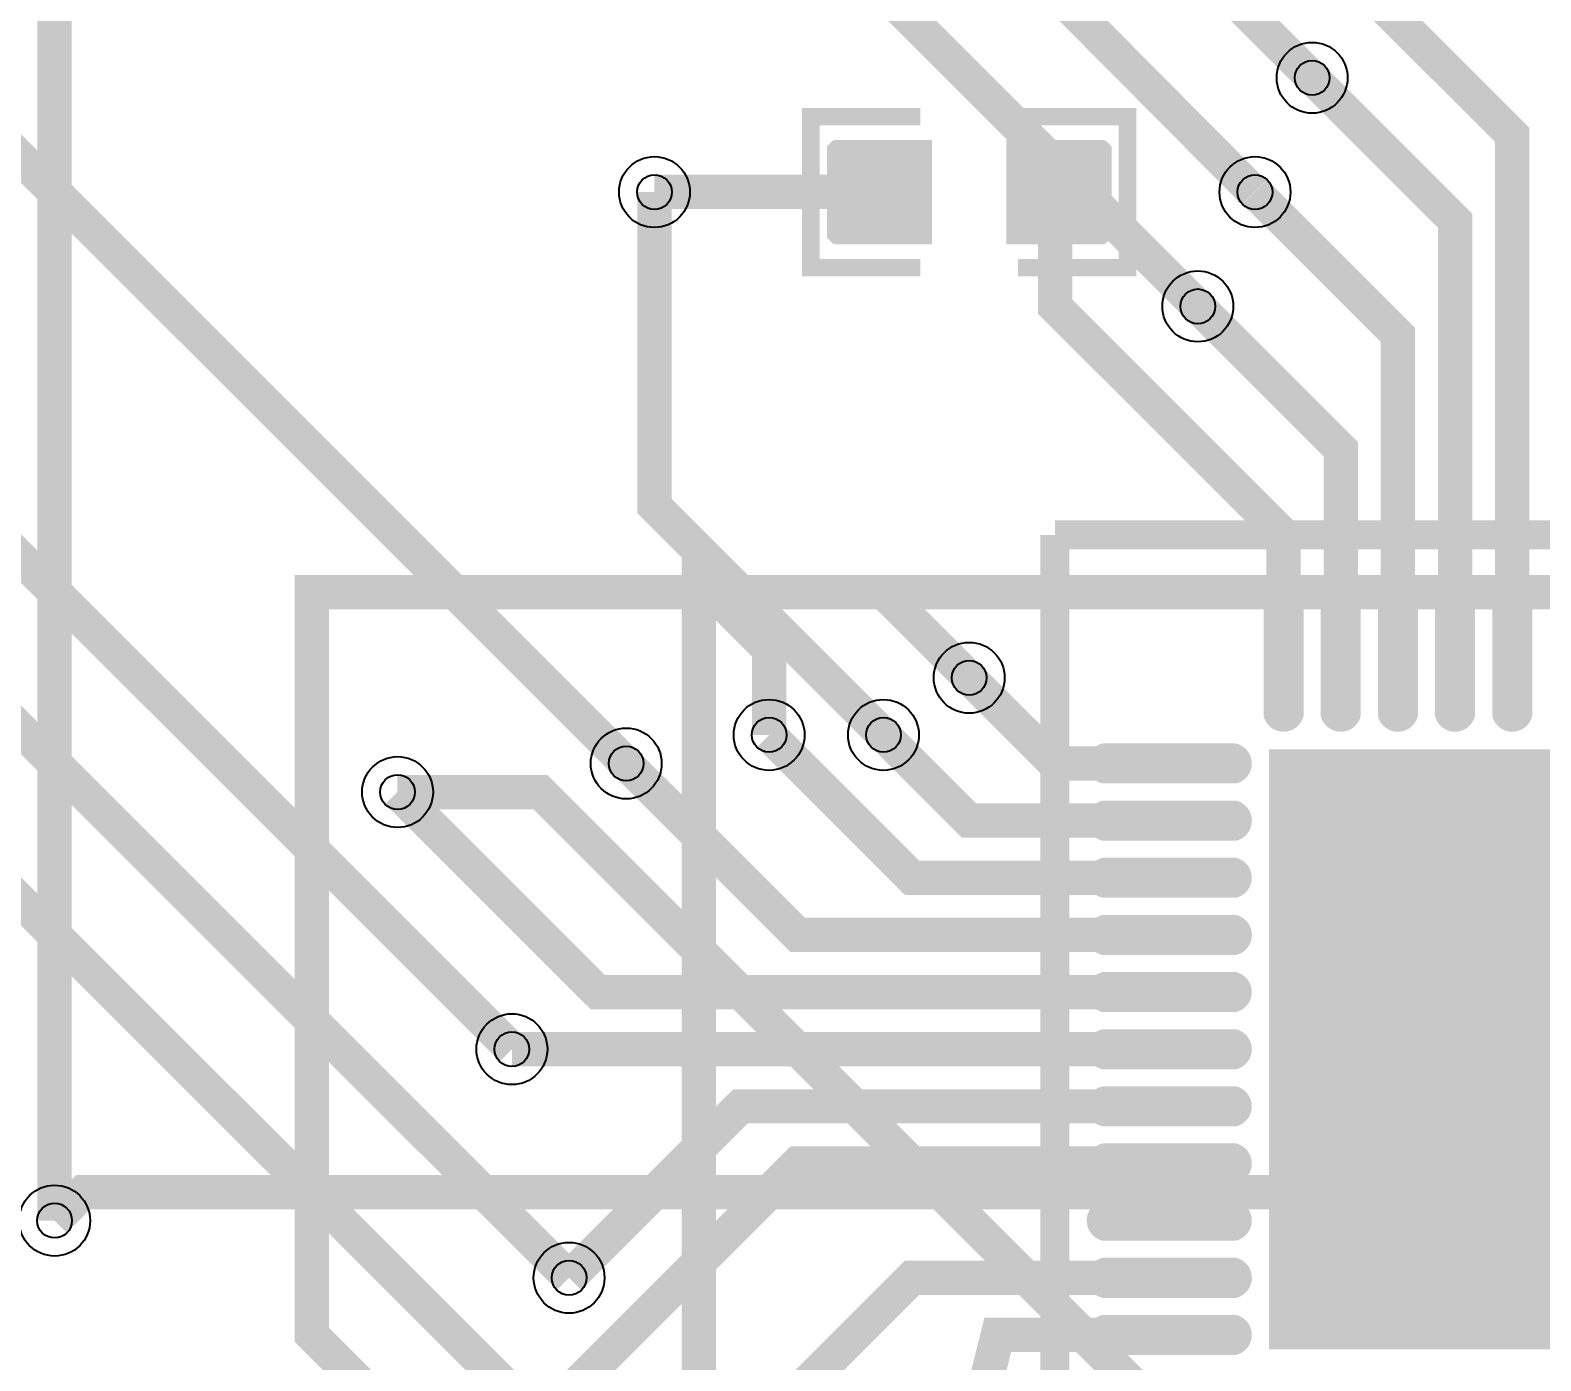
# Model space of a CAD drawing. Header units: millimetres. Extents: x -103 to 103, y -53 to 55.
# Drawn here: x -57.21 to -44, y -27.98 to -16.33 of the extents above; entities that cross this region are included whole.
import ezdxf

# ---------------------------------------------------------------- set-up
doc = ezdxf.new("R2010")
doc.units = ezdxf.units.MM
for name, color, linetype, true_color in [('BottomLayer', 7, 'Continuous', 0x0000ff), ('Hole', 7, 'Continuous', 0x222222), ('Inner1', 7, 'Continuous', 0x999966), ('Inner2', 7, 'Continuous', 0x008000), ('Multi-Layer', 7, 'Continuous', 0xc0c0c0), ('TopLayer', 7, 'Continuous', 0xff0000), ('TopPasteMaskLayer', 7, 'Continuous', 0x808080), ('TopSilkLayer', 7, 'Continuous', 0xffcc00), ('TopSolderMaskLayer', 7, 'Continuous', 0x800080)]:
    doc.layers.add(name, color=color, linetype=linetype, true_color=true_color)

msp = doc.modelspace()

# ---------------------------------------------------------------- hatches: boundary and pattern name
at = {"layer": 'TopLayer'}
for points in [[(-49.35, -17.318), (-49.35, -18.182), (-50.156, -18.182), (-50.156, -17.318)], [(-48.65, -17.318), (-48.65, -18.182), (-47.844, -18.182), (-47.844, -17.318)], [(-46.1, -22.25, -0.785398), (-46.4, -22.25), (-46.4, -21.25, -0.785398), (-46.1, -21.25)], [(-45.6, -22.25, -0.785398), (-45.9, -22.25), (-45.9, -21.25, -0.785398), (-45.6, -21.25)], [(-45.1, -22.25, -0.785398), (-45.4, -22.25), (-45.4, -21.25, -0.785398), (-45.1, -21.25)], [(-44.6, -22.25, -0.785398), (-44.9, -22.25), (-44.9, -21.25, -0.785398), (-44.6, -21.25)], [(-44.1, -22.25, -0.785398), (-44.4, -22.25), (-44.4, -21.25, -0.785398), (-44.1, -21.25)], [(-47.75, -22.9, -0.785398), (-47.75, -22.6), (-46.75, -22.6, -0.785398), (-46.75, -22.9)], [(-46.35, -27.85), (-46.35, -22.65), (-41.15, -22.65), (-41.15, -27.85)], [(-47.75, -23.4, -0.785398), (-47.75, -23.1), (-46.75, -23.1, -0.785398), (-46.75, -23.4)], [(-47.75, -23.9, -0.785398), (-47.75, -23.6), (-46.75, -23.6, -0.785398), (-46.75, -23.9)], [(-47.75, -24.4, -0.785398), (-47.75, -24.1), (-46.75, -24.1, -0.785398), (-46.75, -24.4)], [(-47.75, -24.9, -0.785398), (-47.75, -24.6), (-46.75, -24.6, -0.785398), (-46.75, -24.9)], [(-47.75, -25.4, -0.785398), (-47.75, -25.1), (-46.75, -25.1, -0.785398), (-46.75, -25.4)], [(-47.75, -25.9, -0.785398), (-47.75, -25.6), (-46.75, -25.6, -0.785398), (-46.75, -25.9)], [(-47.75, -26.4, -0.785398), (-47.75, -26.1), (-46.75, -26.1, -0.785398), (-46.75, -26.4)], [(-47.75, -26.9, -0.785398), (-47.75, -26.6), (-46.75, -26.6, -0.785398), (-46.75, -26.9)], [(-47.75, -27.4, -0.785398), (-47.75, -27.1), (-46.75, -27.1, -0.785398), (-46.75, -27.4)], [(-47.75, -27.9, -0.785398), (-47.75, -27.6), (-46.75, -27.6, -0.785398), (-46.75, -27.9)]]:
    msp.add_hatch(color=256, dxfattribs=at).paths.add_polyline_path(points)
at = {"layer": 'TopPasteMaskLayer'}
for points in [[(-50.195, -18.2), (-49.395, -18.2), (-49.345, -18.15), (-49.345, -17.922), (-49.715, -17.922), (-49.715, -17.592), (-49.345, -17.592), (-49.345, -17.35), (-49.395, -17.3), (-50.195, -17.3), (-50.245, -17.35), (-50.245, -18.15)], [(-48.645, -18.15), (-48.645, -17.922), (-48.265, -17.922), (-48.265, -17.592), (-48.645, -17.592), (-48.645, -17.35), (-48.595, -17.3), (-47.805, -17.3), (-47.755, -17.35), (-47.755, -18.15), (-47.805, -18.2), (-48.595, -18.2)], [(-46.254, -21.1), (-46.262, -21.1), (-46.27, -21.101), (-46.278, -21.103), (-46.286, -21.104), (-46.293, -21.106), (-46.301, -21.109), (-46.308, -21.112), (-46.316, -21.115), (-46.323, -21.119), (-46.33, -21.123), (-46.336, -21.127), (-46.343, -21.132), (-46.349, -21.137), (-46.355, -21.143), (-46.36, -21.148), (-46.365, -21.154), (-46.37, -21.161), (-46.375, -21.167), (-46.379, -21.174), (-46.383, -21.181), (-46.387, -21.188), (-46.39, -21.195), (-46.392, -21.203), (-46.395, -21.211), (-46.397, -21.218), (-46.398, -21.226), (-46.399, -21.234), (-46.4, -21.242), (-46.4, -21.25), (-46.4, -22.25), (-46.4, -22.258), (-46.399, -22.266), (-46.398, -22.274), (-46.397, -22.282), (-46.395, -22.289), (-46.392, -22.297), (-46.39, -22.305), (-46.387, -22.312), (-46.383, -22.319), (-46.379, -22.326), (-46.375, -22.333), (-46.37, -22.339), (-46.365, -22.346), (-46.36, -22.352), (-46.355, -22.357), (-46.349, -22.363), (-46.343, -22.368), (-46.336, -22.373), (-46.33, -22.377), (-46.323, -22.381), (-46.316, -22.385), (-46.308, -22.388), (-46.301, -22.391), (-46.293, -22.394), (-46.286, -22.396), (-46.278, -22.397), (-46.27, -22.399), (-46.262, -22.4), (-46.254, -22.4), (-46.246, -22.4), (-46.238, -22.4), (-46.23, -22.399), (-46.222, -22.397), (-46.214, -22.396), (-46.207, -22.394), (-46.199, -22.391), (-46.192, -22.388), (-46.184, -22.385), (-46.177, -22.381), (-46.17, -22.377), (-46.164, -22.373), (-46.157, -22.368), (-46.151, -22.363), (-46.145, -22.357), (-46.14, -22.352), (-46.134, -22.346), (-46.13, -22.339), (-46.125, -22.333), (-46.121, -22.326), (-46.117, -22.319), (-46.113, -22.312), (-46.11, -22.305), (-46.108, -22.297), (-46.105, -22.289), (-46.103, -22.282), (-46.102, -22.274), (-46.101, -22.266), (-46.1, -22.258), (-46.1, -22.25), (-46.1, -21.25), (-46.1, -21.242), (-46.101, -21.234), (-46.102, -21.226), (-46.103, -21.218), (-46.105, -21.211), (-46.108, -21.203), (-46.11, -21.195), (-46.113, -21.188), (-46.117, -21.181), (-46.121, -21.174), (-46.125, -21.167), (-46.13, -21.161), (-46.134, -21.154), (-46.14, -21.148), (-46.145, -21.143), (-46.151, -21.137), (-46.157, -21.132), (-46.164, -21.127), (-46.17, -21.123), (-46.177, -21.119), (-46.184, -21.115), (-46.192, -21.112), (-46.199, -21.109), (-46.207, -21.106), (-46.214, -21.104), (-46.222, -21.103), (-46.23, -21.101), (-46.238, -21.1), (-46.246, -21.1)], [(-45.754, -21.1), (-45.762, -21.1), (-45.77, -21.101), (-45.778, -21.103), (-45.786, -21.104), (-45.793, -21.106), (-45.801, -21.109), (-45.808, -21.112), (-45.816, -21.115), (-45.823, -21.119), (-45.83, -21.123), (-45.836, -21.127), (-45.843, -21.132), (-45.849, -21.137), (-45.855, -21.143), (-45.86, -21.148), (-45.866, -21.154), (-45.871, -21.161), (-45.875, -21.167), (-45.879, -21.174), (-45.883, -21.181), (-45.887, -21.188), (-45.89, -21.195), (-45.893, -21.203), (-45.895, -21.211), (-45.897, -21.218), (-45.898, -21.226), (-45.899, -21.234), (-45.9, -21.242), (-45.9, -21.25), (-45.9, -22.25), (-45.9, -22.258), (-45.899, -22.266), (-45.898, -22.274), (-45.897, -22.282), (-45.895, -22.289), (-45.893, -22.297), (-45.89, -22.305), (-45.887, -22.312), (-45.883, -22.319), (-45.879, -22.326), (-45.875, -22.333), (-45.871, -22.339), (-45.866, -22.346), (-45.86, -22.352), (-45.855, -22.357), (-45.849, -22.363), (-45.843, -22.368), (-45.836, -22.373), (-45.83, -22.377), (-45.823, -22.381), (-45.816, -22.385), (-45.808, -22.388), (-45.801, -22.391), (-45.793, -22.394), (-45.786, -22.396), (-45.778, -22.397), (-45.77, -22.399), (-45.762, -22.4), (-45.754, -22.4), (-45.746, -22.4), (-45.738, -22.4), (-45.73, -22.399), (-45.722, -22.397), (-45.715, -22.396), (-45.707, -22.394), (-45.699, -22.391), (-45.692, -22.388), (-45.685, -22.385), (-45.677, -22.381), (-45.671, -22.377), (-45.664, -22.373), (-45.657, -22.368), (-45.651, -22.363), (-45.645, -22.357), (-45.64, -22.352), (-45.635, -22.346), (-45.63, -22.339), (-45.625, -22.333), (-45.621, -22.326), (-45.617, -22.319), (-45.614, -22.312), (-45.61, -22.305), (-45.608, -22.297), (-45.605, -22.289), (-45.603, -22.282), (-45.602, -22.274), (-45.601, -22.266), (-45.6, -22.258), (-45.6, -22.25), (-45.6, -21.25), (-45.6, -21.242), (-45.601, -21.234), (-45.602, -21.226), (-45.603, -21.218), (-45.605, -21.211), (-45.608, -21.203), (-45.61, -21.195), (-45.614, -21.188), (-45.617, -21.181), (-45.621, -21.174), (-45.625, -21.167), (-45.63, -21.161), (-45.635, -21.154), (-45.64, -21.148), (-45.645, -21.143), (-45.651, -21.137), (-45.657, -21.132), (-45.664, -21.127), (-45.671, -21.123), (-45.677, -21.119), (-45.685, -21.115), (-45.692, -21.112), (-45.699, -21.109), (-45.707, -21.106), (-45.715, -21.104), (-45.722, -21.103), (-45.73, -21.101), (-45.738, -21.1), (-45.746, -21.1)], [(-45.254, -21.1), (-45.262, -21.1), (-45.27, -21.101), (-45.278, -21.103), (-45.286, -21.104), (-45.293, -21.106), (-45.301, -21.109), (-45.308, -21.112), (-45.316, -21.115), (-45.323, -21.119), (-45.33, -21.123), (-45.336, -21.127), (-45.343, -21.132), (-45.349, -21.137), (-45.355, -21.143), (-45.36, -21.148), (-45.365, -21.154), (-45.37, -21.161), (-45.375, -21.167), (-45.379, -21.174), (-45.383, -21.181), (-45.387, -21.188), (-45.39, -21.195), (-45.392, -21.203), (-45.395, -21.211), (-45.397, -21.218), (-45.398, -21.226), (-45.399, -21.234), (-45.4, -21.242), (-45.4, -21.25), (-45.4, -22.25), (-45.4, -22.258), (-45.399, -22.266), (-45.398, -22.274), (-45.397, -22.282), (-45.395, -22.289), (-45.392, -22.297), (-45.39, -22.305), (-45.387, -22.312), (-45.383, -22.319), (-45.379, -22.326), (-45.375, -22.333), (-45.37, -22.339), (-45.365, -22.346), (-45.36, -22.352), (-45.355, -22.357), (-45.349, -22.363), (-45.343, -22.368), (-45.336, -22.373), (-45.33, -22.377), (-45.323, -22.381), (-45.316, -22.385), (-45.308, -22.388), (-45.301, -22.391), (-45.293, -22.394), (-45.286, -22.396), (-45.278, -22.397), (-45.27, -22.399), (-45.262, -22.4), (-45.254, -22.4), (-45.246, -22.4), (-45.238, -22.4), (-45.23, -22.399), (-45.222, -22.397), (-45.214, -22.396), (-45.207, -22.394), (-45.199, -22.391), (-45.192, -22.388), (-45.184, -22.385), (-45.177, -22.381), (-45.17, -22.377), (-45.164, -22.373), (-45.157, -22.368), (-45.151, -22.363), (-45.145, -22.357), (-45.14, -22.352), (-45.134, -22.346), (-45.13, -22.339), (-45.125, -22.333), (-45.121, -22.326), (-45.117, -22.319), (-45.113, -22.312), (-45.11, -22.305), (-45.108, -22.297), (-45.105, -22.289), (-45.103, -22.282), (-45.102, -22.274), (-45.101, -22.266), (-45.1, -22.258), (-45.1, -22.25), (-45.1, -21.25), (-45.1, -21.242), (-45.101, -21.234), (-45.102, -21.226), (-45.103, -21.218), (-45.105, -21.211), (-45.108, -21.203), (-45.11, -21.195), (-45.113, -21.188), (-45.117, -21.181), (-45.121, -21.174), (-45.125, -21.167), (-45.13, -21.161), (-45.134, -21.154), (-45.14, -21.148), (-45.145, -21.143), (-45.151, -21.137), (-45.157, -21.132), (-45.164, -21.127), (-45.17, -21.123), (-45.177, -21.119), (-45.184, -21.115), (-45.192, -21.112), (-45.199, -21.109), (-45.207, -21.106), (-45.214, -21.104), (-45.222, -21.103), (-45.23, -21.101), (-45.238, -21.1), (-45.246, -21.1)], [(-44.754, -21.1), (-44.762, -21.1), (-44.77, -21.101), (-44.778, -21.103), (-44.786, -21.104), (-44.793, -21.106), (-44.801, -21.109), (-44.808, -21.112), (-44.816, -21.115), (-44.823, -21.119), (-44.83, -21.123), (-44.836, -21.127), (-44.843, -21.132), (-44.849, -21.137), (-44.855, -21.143), (-44.86, -21.148), (-44.866, -21.154), (-44.871, -21.161), (-44.875, -21.167), (-44.879, -21.174), (-44.883, -21.181), (-44.887, -21.188), (-44.89, -21.195), (-44.893, -21.203), (-44.895, -21.211), (-44.897, -21.218), (-44.898, -21.226), (-44.899, -21.234), (-44.9, -21.242), (-44.9, -21.25), (-44.9, -22.25), (-44.9, -22.258), (-44.899, -22.266), (-44.898, -22.274), (-44.897, -22.282), (-44.895, -22.289), (-44.893, -22.297), (-44.89, -22.305), (-44.887, -22.312), (-44.883, -22.319), (-44.879, -22.326), (-44.875, -22.333), (-44.871, -22.339), (-44.866, -22.346), (-44.86, -22.352), (-44.855, -22.357), (-44.849, -22.363), (-44.843, -22.368), (-44.836, -22.373), (-44.83, -22.377), (-44.823, -22.381), (-44.816, -22.385), (-44.808, -22.388), (-44.801, -22.391), (-44.793, -22.394), (-44.786, -22.396), (-44.778, -22.397), (-44.77, -22.399), (-44.762, -22.4), (-44.754, -22.4), (-44.746, -22.4), (-44.738, -22.4), (-44.73, -22.399), (-44.722, -22.397), (-44.715, -22.396), (-44.707, -22.394), (-44.699, -22.391), (-44.692, -22.388), (-44.685, -22.385), (-44.677, -22.381), (-44.671, -22.377), (-44.664, -22.373), (-44.657, -22.368), (-44.651, -22.363), (-44.645, -22.357), (-44.64, -22.352), (-44.635, -22.346), (-44.63, -22.339), (-44.625, -22.333), (-44.621, -22.326), (-44.617, -22.319), (-44.614, -22.312), (-44.61, -22.305), (-44.608, -22.297), (-44.605, -22.289), (-44.603, -22.282), (-44.602, -22.274), (-44.601, -22.266), (-44.6, -22.258), (-44.6, -22.25), (-44.6, -21.25), (-44.6, -21.242), (-44.601, -21.234), (-44.602, -21.226), (-44.603, -21.218), (-44.605, -21.211), (-44.608, -21.203), (-44.61, -21.195), (-44.614, -21.188), (-44.617, -21.181), (-44.621, -21.174), (-44.625, -21.167), (-44.63, -21.161), (-44.635, -21.154), (-44.64, -21.148), (-44.645, -21.143), (-44.651, -21.137), (-44.657, -21.132), (-44.664, -21.127), (-44.671, -21.123), (-44.677, -21.119), (-44.685, -21.115), (-44.692, -21.112), (-44.699, -21.109), (-44.707, -21.106), (-44.715, -21.104), (-44.722, -21.103), (-44.73, -21.101), (-44.738, -21.1), (-44.746, -21.1)], [(-44.238, -21.1), (-44.246, -21.1), (-44.254, -21.1), (-44.262, -21.1), (-44.27, -21.101), (-44.278, -21.103), (-44.286, -21.104), (-44.293, -21.106), (-44.301, -21.109), (-44.308, -21.112), (-44.316, -21.115), (-44.323, -21.119), (-44.33, -21.123), (-44.336, -21.127), (-44.343, -21.132), (-44.349, -21.137), (-44.355, -21.143), (-44.36, -21.148), (-44.365, -21.154), (-44.37, -21.161), (-44.375, -21.167), (-44.379, -21.174), (-44.383, -21.181), (-44.387, -21.188), (-44.39, -21.195), (-44.392, -21.203), (-44.395, -21.211), (-44.397, -21.218), (-44.398, -21.226), (-44.399, -21.234), (-44.4, -21.242), (-44.4, -21.25), (-44.4, -22.25), (-44.4, -22.258), (-44.399, -22.266), (-44.398, -22.274), (-44.397, -22.282), (-44.395, -22.289), (-44.392, -22.297), (-44.39, -22.305), (-44.387, -22.312), (-44.383, -22.319), (-44.379, -22.326), (-44.375, -22.333), (-44.37, -22.339), (-44.365, -22.346), (-44.36, -22.352), (-44.355, -22.357), (-44.349, -22.363), (-44.343, -22.368), (-44.336, -22.373), (-44.33, -22.377), (-44.323, -22.381), (-44.316, -22.385), (-44.308, -22.388), (-44.301, -22.391), (-44.293, -22.394), (-44.286, -22.396), (-44.278, -22.397), (-44.27, -22.399), (-44.262, -22.4), (-44.254, -22.4), (-44.246, -22.4), (-44.238, -22.4), (-44.23, -22.399), (-44.222, -22.397), (-44.214, -22.396), (-44.207, -22.394), (-44.199, -22.391), (-44.192, -22.388), (-44.184, -22.385), (-44.177, -22.381), (-44.17, -22.377), (-44.164, -22.373), (-44.157, -22.368), (-44.151, -22.363), (-44.145, -22.357), (-44.14, -22.352), (-44.134, -22.346), (-44.13, -22.339), (-44.125, -22.333), (-44.121, -22.326), (-44.117, -22.319), (-44.113, -22.312), (-44.11, -22.305), (-44.108, -22.297), (-44.105, -22.289), (-44.103, -22.282), (-44.102, -22.274), (-44.101, -22.266), (-44.1, -22.258), (-44.1, -22.25), (-44.1, -21.25), (-44.1, -21.242), (-44.101, -21.234), (-44.102, -21.226), (-44.103, -21.218), (-44.105, -21.211), (-44.108, -21.203), (-44.11, -21.195), (-44.113, -21.188), (-44.117, -21.181), (-44.121, -21.174), (-44.125, -21.167), (-44.13, -21.161), (-44.134, -21.154), (-44.14, -21.148), (-44.145, -21.143), (-44.151, -21.137), (-44.157, -21.132), (-44.164, -21.127), (-44.17, -21.123), (-44.177, -21.119), (-44.184, -21.115), (-44.192, -21.112), (-44.199, -21.109), (-44.207, -21.106), (-44.214, -21.104), (-44.222, -21.103), (-44.23, -21.101)], [(-46.734, -22.601), (-46.742, -22.6), (-46.75, -22.6), (-47.75, -22.6), (-47.758, -22.6), (-47.766, -22.601), (-47.774, -22.602), (-47.782, -22.603), (-47.789, -22.605), (-47.797, -22.608), (-47.805, -22.61), (-47.812, -22.613), (-47.819, -22.617), (-47.826, -22.621), (-47.833, -22.625), (-47.839, -22.63), (-47.846, -22.635), (-47.852, -22.64), (-47.857, -22.645), (-47.863, -22.651), (-47.868, -22.657), (-47.873, -22.664), (-47.877, -22.67), (-47.881, -22.677), (-47.885, -22.684), (-47.888, -22.692), (-47.891, -22.699), (-47.894, -22.707), (-47.896, -22.714), (-47.897, -22.722), (-47.899, -22.73), (-47.9, -22.738), (-47.9, -22.746), (-47.9, -22.754), (-47.9, -22.762), (-47.899, -22.77), (-47.897, -22.778), (-47.896, -22.786), (-47.894, -22.793), (-47.891, -22.801), (-47.888, -22.808), (-47.885, -22.816), (-47.881, -22.823), (-47.877, -22.83), (-47.873, -22.836), (-47.868, -22.843), (-47.863, -22.849), (-47.857, -22.855), (-47.852, -22.86), (-47.846, -22.866), (-47.839, -22.87), (-47.833, -22.875), (-47.826, -22.879), (-47.819, -22.883), (-47.812, -22.887), (-47.805, -22.89), (-47.797, -22.892), (-47.789, -22.895), (-47.782, -22.897), (-47.774, -22.898), (-47.766, -22.899), (-47.758, -22.9), (-47.75, -22.9), (-46.75, -22.9), (-46.742, -22.9), (-46.734, -22.899), (-46.726, -22.898), (-46.718, -22.897), (-46.711, -22.895), (-46.703, -22.892), (-46.695, -22.89), (-46.688, -22.887), (-46.681, -22.883), (-46.674, -22.879), (-46.667, -22.875), (-46.661, -22.87), (-46.654, -22.866), (-46.648, -22.86), (-46.643, -22.855), (-46.637, -22.849), (-46.632, -22.843), (-46.627, -22.836), (-46.623, -22.83), (-46.619, -22.823), (-46.615, -22.816), (-46.612, -22.808), (-46.609, -22.801), (-46.606, -22.793), (-46.604, -22.786), (-46.603, -22.778), (-46.601, -22.77), (-46.6, -22.762), (-46.6, -22.754), (-46.6, -22.746), (-46.6, -22.738), (-46.601, -22.73), (-46.603, -22.722), (-46.604, -22.714), (-46.606, -22.707), (-46.609, -22.699), (-46.612, -22.692), (-46.615, -22.684), (-46.619, -22.677), (-46.623, -22.67), (-46.627, -22.664), (-46.632, -22.657), (-46.637, -22.651), (-46.643, -22.645), (-46.648, -22.64), (-46.654, -22.635), (-46.661, -22.63), (-46.667, -22.625), (-46.674, -22.621), (-46.681, -22.617), (-46.688, -22.613), (-46.695, -22.61), (-46.703, -22.608), (-46.711, -22.605), (-46.718, -22.603), (-46.726, -22.602)], [(-46.734, -23.101), (-46.742, -23.1), (-46.75, -23.1), (-47.75, -23.1), (-47.758, -23.1), (-47.766, -23.101), (-47.774, -23.102), (-47.782, -23.104), (-47.789, -23.105), (-47.797, -23.108), (-47.805, -23.11), (-47.812, -23.114), (-47.819, -23.117), (-47.826, -23.121), (-47.833, -23.125), (-47.839, -23.13), (-47.846, -23.135), (-47.852, -23.14), (-47.857, -23.145), (-47.863, -23.151), (-47.868, -23.158), (-47.873, -23.164), (-47.877, -23.171), (-47.881, -23.177), (-47.885, -23.185), (-47.888, -23.192), (-47.891, -23.199), (-47.894, -23.207), (-47.896, -23.215), (-47.897, -23.222), (-47.899, -23.23), (-47.9, -23.238), (-47.9, -23.246), (-47.9, -23.254), (-47.9, -23.262), (-47.899, -23.27), (-47.897, -23.278), (-47.896, -23.286), (-47.894, -23.293), (-47.891, -23.301), (-47.888, -23.308), (-47.885, -23.316), (-47.881, -23.323), (-47.877, -23.33), (-47.873, -23.336), (-47.868, -23.343), (-47.863, -23.349), (-47.857, -23.355), (-47.852, -23.36), (-47.846, -23.366), (-47.839, -23.371), (-47.833, -23.375), (-47.826, -23.379), (-47.819, -23.383), (-47.812, -23.387), (-47.805, -23.39), (-47.797, -23.393), (-47.789, -23.395), (-47.782, -23.397), (-47.774, -23.398), (-47.766, -23.399), (-47.758, -23.4), (-47.75, -23.4), (-46.75, -23.4), (-46.742, -23.4), (-46.734, -23.399), (-46.726, -23.398), (-46.718, -23.397), (-46.711, -23.395), (-46.703, -23.393), (-46.695, -23.39), (-46.688, -23.387), (-46.681, -23.383), (-46.674, -23.379), (-46.667, -23.375), (-46.661, -23.371), (-46.654, -23.366), (-46.648, -23.36), (-46.643, -23.355), (-46.637, -23.349), (-46.632, -23.343), (-46.627, -23.336), (-46.623, -23.33), (-46.619, -23.323), (-46.615, -23.316), (-46.612, -23.308), (-46.609, -23.301), (-46.606, -23.293), (-46.604, -23.286), (-46.603, -23.278), (-46.601, -23.27), (-46.6, -23.262), (-46.6, -23.254), (-46.6, -23.246), (-46.6, -23.238), (-46.601, -23.23), (-46.603, -23.222), (-46.604, -23.215), (-46.606, -23.207), (-46.609, -23.199), (-46.612, -23.192), (-46.615, -23.185), (-46.619, -23.177), (-46.623, -23.171), (-46.627, -23.164), (-46.632, -23.158), (-46.637, -23.151), (-46.643, -23.145), (-46.648, -23.14), (-46.654, -23.135), (-46.661, -23.13), (-46.667, -23.125), (-46.674, -23.121), (-46.681, -23.117), (-46.688, -23.114), (-46.695, -23.11), (-46.703, -23.108), (-46.711, -23.105), (-46.718, -23.104), (-46.726, -23.102)], [(-45.83, -23.17), (-45.83, -27.33), (-41.67, -27.33), (-41.67, -23.17)], [(-47.758, -23.6), (-47.766, -23.601), (-47.774, -23.602), (-47.782, -23.603), (-47.789, -23.605), (-47.797, -23.608), (-47.805, -23.61), (-47.812, -23.613), (-47.819, -23.617), (-47.826, -23.621), (-47.833, -23.625), (-47.839, -23.63), (-47.846, -23.635), (-47.852, -23.64), (-47.857, -23.645), (-47.863, -23.651), (-47.868, -23.657), (-47.873, -23.664), (-47.877, -23.67), (-47.881, -23.677), (-47.885, -23.684), (-47.888, -23.692), (-47.891, -23.699), (-47.894, -23.707), (-47.896, -23.714), (-47.897, -23.722), (-47.899, -23.73), (-47.9, -23.738), (-47.9, -23.746), (-47.9, -23.754), (-47.9, -23.762), (-47.899, -23.77), (-47.897, -23.778), (-47.896, -23.786), (-47.894, -23.793), (-47.891, -23.801), (-47.888, -23.808), (-47.885, -23.816), (-47.881, -23.823), (-47.877, -23.83), (-47.873, -23.836), (-47.868, -23.843), (-47.863, -23.849), (-47.857, -23.855), (-47.852, -23.86), (-47.846, -23.866), (-47.839, -23.87), (-47.833, -23.875), (-47.826, -23.879), (-47.819, -23.883), (-47.812, -23.887), (-47.805, -23.89), (-47.797, -23.892), (-47.789, -23.895), (-47.782, -23.897), (-47.774, -23.898), (-47.766, -23.899), (-47.758, -23.9), (-47.75, -23.9), (-46.75, -23.9), (-46.742, -23.9), (-46.734, -23.899), (-46.726, -23.898), (-46.718, -23.897), (-46.711, -23.895), (-46.703, -23.892), (-46.695, -23.89), (-46.688, -23.887), (-46.681, -23.883), (-46.674, -23.879), (-46.667, -23.875), (-46.661, -23.87), (-46.654, -23.866), (-46.648, -23.86), (-46.643, -23.855), (-46.637, -23.849), (-46.632, -23.843), (-46.627, -23.836), (-46.623, -23.83), (-46.619, -23.823), (-46.615, -23.816), (-46.612, -23.808), (-46.609, -23.801), (-46.606, -23.793), (-46.604, -23.786), (-46.603, -23.778), (-46.601, -23.77), (-46.6, -23.762), (-46.6, -23.754), (-46.6, -23.746), (-46.6, -23.738), (-46.601, -23.73), (-46.603, -23.722), (-46.604, -23.714), (-46.606, -23.707), (-46.609, -23.699), (-46.612, -23.692), (-46.615, -23.684), (-46.619, -23.677), (-46.623, -23.67), (-46.627, -23.664), (-46.632, -23.657), (-46.637, -23.651), (-46.643, -23.645), (-46.648, -23.64), (-46.654, -23.635), (-46.661, -23.63), (-46.667, -23.625), (-46.674, -23.621), (-46.681, -23.617), (-46.688, -23.613), (-46.695, -23.61), (-46.703, -23.608), (-46.711, -23.605), (-46.718, -23.603), (-46.726, -23.602), (-46.734, -23.601), (-46.742, -23.6), (-46.75, -23.6), (-47.75, -23.6)], [(-46.734, -24.101), (-46.742, -24.1), (-46.75, -24.1), (-47.75, -24.1), (-47.758, -24.1), (-47.766, -24.101), (-47.774, -24.102), (-47.782, -24.104), (-47.789, -24.105), (-47.797, -24.108), (-47.805, -24.11), (-47.812, -24.114), (-47.819, -24.117), (-47.826, -24.121), (-47.833, -24.125), (-47.839, -24.13), (-47.846, -24.135), (-47.852, -24.14), (-47.857, -24.145), (-47.863, -24.151), (-47.868, -24.158), (-47.873, -24.164), (-47.877, -24.171), (-47.881, -24.177), (-47.885, -24.185), (-47.888, -24.192), (-47.891, -24.199), (-47.894, -24.207), (-47.896, -24.215), (-47.897, -24.222), (-47.899, -24.23), (-47.9, -24.238), (-47.9, -24.246), (-47.9, -24.254), (-47.9, -24.262), (-47.899, -24.27), (-47.897, -24.278), (-47.896, -24.286), (-47.894, -24.293), (-47.891, -24.301), (-47.888, -24.308), (-47.885, -24.316), (-47.881, -24.323), (-47.877, -24.33), (-47.873, -24.336), (-47.868, -24.343), (-47.863, -24.349), (-47.857, -24.355), (-47.852, -24.36), (-47.846, -24.366), (-47.839, -24.371), (-47.833, -24.375), (-47.826, -24.379), (-47.819, -24.383), (-47.812, -24.387), (-47.805, -24.39), (-47.797, -24.393), (-47.789, -24.395), (-47.782, -24.397), (-47.774, -24.398), (-47.766, -24.399), (-47.758, -24.4), (-47.75, -24.4), (-46.75, -24.4), (-46.742, -24.4), (-46.734, -24.399), (-46.726, -24.398), (-46.718, -24.397), (-46.711, -24.395), (-46.703, -24.393), (-46.695, -24.39), (-46.688, -24.387), (-46.681, -24.383), (-46.674, -24.379), (-46.667, -24.375), (-46.661, -24.371), (-46.654, -24.366), (-46.648, -24.36), (-46.643, -24.355), (-46.637, -24.349), (-46.632, -24.343), (-46.627, -24.336), (-46.623, -24.33), (-46.619, -24.323), (-46.615, -24.316), (-46.612, -24.308), (-46.609, -24.301), (-46.606, -24.293), (-46.604, -24.286), (-46.603, -24.278), (-46.601, -24.27), (-46.6, -24.262), (-46.6, -24.254), (-46.6, -24.246), (-46.6, -24.238), (-46.601, -24.23), (-46.603, -24.222), (-46.604, -24.215), (-46.606, -24.207), (-46.609, -24.199), (-46.612, -24.192), (-46.615, -24.185), (-46.619, -24.177), (-46.623, -24.171), (-46.627, -24.164), (-46.632, -24.158), (-46.637, -24.151), (-46.643, -24.145), (-46.648, -24.14), (-46.654, -24.135), (-46.661, -24.13), (-46.667, -24.125), (-46.674, -24.121), (-46.681, -24.117), (-46.688, -24.114), (-46.695, -24.11), (-46.703, -24.108), (-46.711, -24.105), (-46.718, -24.104), (-46.726, -24.102)], [(-47.758, -24.6), (-47.766, -24.601), (-47.774, -24.602), (-47.782, -24.603), (-47.789, -24.605), (-47.797, -24.608), (-47.805, -24.61), (-47.812, -24.613), (-47.819, -24.617), (-47.826, -24.621), (-47.833, -24.625), (-47.839, -24.63), (-47.846, -24.635), (-47.852, -24.64), (-47.857, -24.645), (-47.863, -24.651), (-47.868, -24.657), (-47.873, -24.664), (-47.877, -24.67), (-47.881, -24.677), (-47.885, -24.684), (-47.888, -24.692), (-47.891, -24.699), (-47.894, -24.707), (-47.896, -24.714), (-47.897, -24.722), (-47.899, -24.73), (-47.9, -24.738), (-47.9, -24.746), (-47.9, -24.754), (-47.9, -24.762), (-47.899, -24.77), (-47.897, -24.778), (-47.896, -24.786), (-47.894, -24.793), (-47.891, -24.801), (-47.888, -24.808), (-47.885, -24.816), (-47.881, -24.823), (-47.877, -24.83), (-47.873, -24.836), (-47.868, -24.843), (-47.863, -24.849), (-47.857, -24.855), (-47.852, -24.86), (-47.846, -24.866), (-47.839, -24.87), (-47.833, -24.875), (-47.826, -24.879), (-47.819, -24.883), (-47.812, -24.887), (-47.805, -24.89), (-47.797, -24.892), (-47.789, -24.895), (-47.782, -24.897), (-47.774, -24.898), (-47.766, -24.899), (-47.758, -24.9), (-47.75, -24.9), (-46.75, -24.9), (-46.742, -24.9), (-46.734, -24.899), (-46.726, -24.898), (-46.718, -24.897), (-46.711, -24.895), (-46.703, -24.892), (-46.695, -24.89), (-46.688, -24.887), (-46.681, -24.883), (-46.674, -24.879), (-46.667, -24.875), (-46.661, -24.87), (-46.654, -24.866), (-46.648, -24.86), (-46.643, -24.855), (-46.637, -24.849), (-46.632, -24.843), (-46.627, -24.836), (-46.623, -24.83), (-46.619, -24.823), (-46.615, -24.816), (-46.612, -24.808), (-46.609, -24.801), (-46.606, -24.793), (-46.604, -24.786), (-46.603, -24.778), (-46.601, -24.77), (-46.6, -24.762), (-46.6, -24.754), (-46.6, -24.746), (-46.6, -24.738), (-46.601, -24.73), (-46.603, -24.722), (-46.604, -24.714), (-46.606, -24.707), (-46.609, -24.699), (-46.612, -24.692), (-46.615, -24.684), (-46.619, -24.677), (-46.623, -24.67), (-46.627, -24.664), (-46.632, -24.657), (-46.637, -24.651), (-46.643, -24.645), (-46.648, -24.64), (-46.654, -24.635), (-46.661, -24.63), (-46.667, -24.625), (-46.674, -24.621), (-46.681, -24.617), (-46.688, -24.613), (-46.695, -24.61), (-46.703, -24.608), (-46.711, -24.605), (-46.718, -24.603), (-46.726, -24.602), (-46.734, -24.601), (-46.742, -24.6), (-46.75, -24.6), (-47.75, -24.6)], [(-47.758, -25.1), (-47.766, -25.101), (-47.774, -25.102), (-47.782, -25.104), (-47.789, -25.105), (-47.797, -25.108), (-47.805, -25.11), (-47.812, -25.114), (-47.819, -25.117), (-47.826, -25.121), (-47.833, -25.125), (-47.839, -25.13), (-47.846, -25.135), (-47.852, -25.14), (-47.857, -25.145), (-47.863, -25.151), (-47.868, -25.158), (-47.873, -25.164), (-47.877, -25.171), (-47.881, -25.177), (-47.885, -25.185), (-47.888, -25.192), (-47.891, -25.199), (-47.894, -25.207), (-47.896, -25.215), (-47.897, -25.222), (-47.899, -25.23), (-47.9, -25.238), (-47.9, -25.246), (-47.9, -25.254), (-47.9, -25.262), (-47.899, -25.27), (-47.897, -25.278), (-47.896, -25.286), (-47.894, -25.293), (-47.891, -25.301), (-47.888, -25.308), (-47.885, -25.316), (-47.881, -25.323), (-47.877, -25.33), (-47.873, -25.336), (-47.868, -25.343), (-47.863, -25.349), (-47.857, -25.355), (-47.852, -25.36), (-47.846, -25.366), (-47.839, -25.371), (-47.833, -25.375), (-47.826, -25.379), (-47.819, -25.383), (-47.812, -25.387), (-47.805, -25.39), (-47.797, -25.393), (-47.789, -25.395), (-47.782, -25.397), (-47.774, -25.398), (-47.766, -25.399), (-47.758, -25.4), (-47.75, -25.4), (-46.75, -25.4), (-46.742, -25.4), (-46.734, -25.399), (-46.726, -25.398), (-46.718, -25.397), (-46.711, -25.395), (-46.703, -25.393), (-46.695, -25.39), (-46.688, -25.387), (-46.681, -25.383), (-46.674, -25.379), (-46.667, -25.375), (-46.661, -25.371), (-46.654, -25.366), (-46.648, -25.36), (-46.643, -25.355), (-46.637, -25.349), (-46.632, -25.343), (-46.627, -25.336), (-46.623, -25.33), (-46.619, -25.323), (-46.615, -25.316), (-46.612, -25.308), (-46.609, -25.301), (-46.606, -25.293), (-46.604, -25.286), (-46.603, -25.278), (-46.601, -25.27), (-46.6, -25.262), (-46.6, -25.254), (-46.6, -25.246), (-46.6, -25.238), (-46.601, -25.23), (-46.603, -25.222), (-46.604, -25.215), (-46.606, -25.207), (-46.609, -25.199), (-46.612, -25.192), (-46.615, -25.185), (-46.619, -25.177), (-46.623, -25.171), (-46.627, -25.164), (-46.632, -25.158), (-46.637, -25.151), (-46.643, -25.145), (-46.648, -25.14), (-46.654, -25.135), (-46.661, -25.13), (-46.667, -25.125), (-46.674, -25.121), (-46.681, -25.117), (-46.688, -25.114), (-46.695, -25.11), (-46.703, -25.108), (-46.711, -25.105), (-46.718, -25.104), (-46.726, -25.102), (-46.734, -25.101), (-46.742, -25.1), (-46.75, -25.1), (-47.75, -25.1)], [(-46.734, -25.601), (-46.742, -25.6), (-46.75, -25.6), (-47.75, -25.6), (-47.758, -25.6), (-47.766, -25.601), (-47.774, -25.602), (-47.782, -25.603), (-47.789, -25.605), (-47.797, -25.608), (-47.805, -25.61), (-47.812, -25.613), (-47.819, -25.617), (-47.826, -25.621), (-47.833, -25.625), (-47.839, -25.63), (-47.846, -25.635), (-47.852, -25.64), (-47.857, -25.645), (-47.863, -25.651), (-47.868, -25.657), (-47.873, -25.664), (-47.877, -25.67), (-47.881, -25.677), (-47.885, -25.684), (-47.888, -25.692), (-47.891, -25.699), (-47.894, -25.707), (-47.896, -25.714), (-47.897, -25.722), (-47.899, -25.73), (-47.9, -25.738), (-47.9, -25.746), (-47.9, -25.754), (-47.9, -25.762), (-47.899, -25.77), (-47.897, -25.778), (-47.896, -25.786), (-47.894, -25.793), (-47.891, -25.801), (-47.888, -25.808), (-47.885, -25.816), (-47.881, -25.823), (-47.877, -25.83), (-47.873, -25.836), (-47.868, -25.843), (-47.863, -25.849), (-47.857, -25.855), (-47.852, -25.86), (-47.846, -25.866), (-47.839, -25.87), (-47.833, -25.875), (-47.826, -25.879), (-47.819, -25.883), (-47.812, -25.887), (-47.805, -25.89), (-47.797, -25.892), (-47.789, -25.895), (-47.782, -25.897), (-47.774, -25.898), (-47.766, -25.899), (-47.758, -25.9), (-47.75, -25.9), (-46.75, -25.9), (-46.742, -25.9), (-46.734, -25.899), (-46.726, -25.898), (-46.718, -25.897), (-46.711, -25.895), (-46.703, -25.892), (-46.695, -25.89), (-46.688, -25.887), (-46.681, -25.883), (-46.674, -25.879), (-46.667, -25.875), (-46.661, -25.87), (-46.654, -25.866), (-46.648, -25.86), (-46.643, -25.855), (-46.637, -25.849), (-46.632, -25.843), (-46.627, -25.836), (-46.623, -25.83), (-46.619, -25.823), (-46.615, -25.816), (-46.612, -25.808), (-46.609, -25.801), (-46.606, -25.793), (-46.604, -25.786), (-46.603, -25.778), (-46.601, -25.77), (-46.6, -25.762), (-46.6, -25.754), (-46.6, -25.746), (-46.6, -25.738), (-46.601, -25.73), (-46.603, -25.722), (-46.604, -25.714), (-46.606, -25.707), (-46.609, -25.699), (-46.612, -25.692), (-46.615, -25.684), (-46.619, -25.677), (-46.623, -25.67), (-46.627, -25.664), (-46.632, -25.657), (-46.637, -25.651), (-46.643, -25.645), (-46.648, -25.64), (-46.654, -25.635), (-46.661, -25.63), (-46.667, -25.625), (-46.674, -25.621), (-46.681, -25.617), (-46.688, -25.613), (-46.695, -25.61), (-46.703, -25.608), (-46.711, -25.605), (-46.718, -25.603), (-46.726, -25.602)], [(-46.734, -26.101), (-46.742, -26.1), (-46.75, -26.1), (-47.75, -26.1), (-47.758, -26.1), (-47.766, -26.101), (-47.774, -26.102), (-47.782, -26.104), (-47.789, -26.105), (-47.797, -26.108), (-47.805, -26.11), (-47.812, -26.114), (-47.819, -26.117), (-47.826, -26.121), (-47.833, -26.125), (-47.839, -26.13), (-47.846, -26.135), (-47.852, -26.14), (-47.857, -26.145), (-47.863, -26.151), (-47.868, -26.158), (-47.873, -26.164), (-47.877, -26.171), (-47.881, -26.177), (-47.885, -26.185), (-47.888, -26.192), (-47.891, -26.199), (-47.894, -26.207), (-47.896, -26.215), (-47.897, -26.222), (-47.899, -26.23), (-47.9, -26.238), (-47.9, -26.246), (-47.9, -26.254), (-47.9, -26.262), (-47.899, -26.27), (-47.897, -26.278), (-47.896, -26.286), (-47.894, -26.293), (-47.891, -26.301), (-47.888, -26.308), (-47.885, -26.316), (-47.881, -26.323), (-47.877, -26.33), (-47.873, -26.336), (-47.868, -26.343), (-47.863, -26.349), (-47.857, -26.355), (-47.852, -26.36), (-47.846, -26.366), (-47.839, -26.371), (-47.833, -26.375), (-47.826, -26.379), (-47.819, -26.383), (-47.812, -26.387), (-47.805, -26.39), (-47.797, -26.393), (-47.789, -26.395), (-47.782, -26.397), (-47.774, -26.398), (-47.766, -26.399), (-47.758, -26.4), (-47.75, -26.4), (-46.75, -26.4), (-46.742, -26.4), (-46.734, -26.399), (-46.726, -26.398), (-46.718, -26.397), (-46.711, -26.395), (-46.703, -26.393), (-46.695, -26.39), (-46.688, -26.387), (-46.681, -26.383), (-46.674, -26.379), (-46.667, -26.375), (-46.661, -26.371), (-46.654, -26.366), (-46.648, -26.36), (-46.643, -26.355), (-46.637, -26.349), (-46.632, -26.343), (-46.627, -26.336), (-46.623, -26.33), (-46.619, -26.323), (-46.615, -26.316), (-46.612, -26.308), (-46.609, -26.301), (-46.606, -26.293), (-46.604, -26.286), (-46.603, -26.278), (-46.601, -26.27), (-46.6, -26.262), (-46.6, -26.254), (-46.6, -26.246), (-46.6, -26.238), (-46.601, -26.23), (-46.603, -26.222), (-46.604, -26.215), (-46.606, -26.207), (-46.609, -26.199), (-46.612, -26.192), (-46.615, -26.185), (-46.619, -26.177), (-46.623, -26.171), (-46.627, -26.164), (-46.632, -26.158), (-46.637, -26.151), (-46.643, -26.145), (-46.648, -26.14), (-46.654, -26.135), (-46.661, -26.13), (-46.667, -26.125), (-46.674, -26.121), (-46.681, -26.117), (-46.688, -26.114), (-46.695, -26.11), (-46.703, -26.108), (-46.711, -26.105), (-46.718, -26.104), (-46.726, -26.102)], [(-47.758, -26.6), (-47.766, -26.601), (-47.774, -26.602), (-47.782, -26.603), (-47.789, -26.605), (-47.797, -26.608), (-47.805, -26.61), (-47.812, -26.613), (-47.819, -26.617), (-47.826, -26.621), (-47.833, -26.625), (-47.839, -26.63), (-47.846, -26.635), (-47.852, -26.64), (-47.857, -26.645), (-47.863, -26.651), (-47.868, -26.657), (-47.873, -26.664), (-47.877, -26.67), (-47.881, -26.677), (-47.885, -26.684), (-47.888, -26.692), (-47.891, -26.699), (-47.894, -26.707), (-47.896, -26.714), (-47.897, -26.722), (-47.899, -26.73), (-47.9, -26.738), (-47.9, -26.746), (-47.9, -26.754), (-47.9, -26.762), (-47.899, -26.77), (-47.897, -26.778), (-47.896, -26.786), (-47.894, -26.793), (-47.891, -26.801), (-47.888, -26.808), (-47.885, -26.816), (-47.881, -26.823), (-47.877, -26.83), (-47.873, -26.836), (-47.868, -26.843), (-47.863, -26.849), (-47.857, -26.855), (-47.852, -26.86), (-47.846, -26.866), (-47.839, -26.87), (-47.833, -26.875), (-47.826, -26.879), (-47.819, -26.883), (-47.812, -26.887), (-47.805, -26.89), (-47.797, -26.892), (-47.789, -26.895), (-47.782, -26.897), (-47.774, -26.898), (-47.766, -26.899), (-47.758, -26.9), (-47.75, -26.9), (-46.75, -26.9), (-46.742, -26.9), (-46.734, -26.899), (-46.726, -26.898), (-46.718, -26.897), (-46.711, -26.895), (-46.703, -26.892), (-46.695, -26.89), (-46.688, -26.887), (-46.681, -26.883), (-46.674, -26.879), (-46.667, -26.875), (-46.661, -26.87), (-46.654, -26.866), (-46.648, -26.86), (-46.643, -26.855), (-46.637, -26.849), (-46.632, -26.843), (-46.627, -26.836), (-46.623, -26.83), (-46.619, -26.823), (-46.615, -26.816), (-46.612, -26.808), (-46.609, -26.801), (-46.606, -26.793), (-46.604, -26.786), (-46.603, -26.778), (-46.601, -26.77), (-46.6, -26.762), (-46.6, -26.754), (-46.6, -26.746), (-46.6, -26.738), (-46.601, -26.73), (-46.603, -26.722), (-46.604, -26.714), (-46.606, -26.707), (-46.609, -26.699), (-46.612, -26.692), (-46.615, -26.684), (-46.619, -26.677), (-46.623, -26.67), (-46.627, -26.664), (-46.632, -26.657), (-46.637, -26.651), (-46.643, -26.645), (-46.648, -26.64), (-46.654, -26.635), (-46.661, -26.63), (-46.667, -26.625), (-46.674, -26.621), (-46.681, -26.617), (-46.688, -26.613), (-46.695, -26.61), (-46.703, -26.608), (-46.711, -26.605), (-46.718, -26.603), (-46.726, -26.602), (-46.734, -26.601), (-46.742, -26.6), (-46.75, -26.6), (-47.75, -26.6)], [(-46.734, -27.101), (-46.742, -27.1), (-46.75, -27.1), (-47.75, -27.1), (-47.758, -27.1), (-47.766, -27.101), (-47.774, -27.102), (-47.782, -27.104), (-47.789, -27.105), (-47.797, -27.108), (-47.805, -27.11), (-47.812, -27.114), (-47.819, -27.117), (-47.826, -27.121), (-47.833, -27.125), (-47.839, -27.13), (-47.846, -27.135), (-47.852, -27.14), (-47.857, -27.145), (-47.863, -27.151), (-47.868, -27.158), (-47.873, -27.164), (-47.877, -27.171), (-47.881, -27.177), (-47.885, -27.185), (-47.888, -27.192), (-47.891, -27.199), (-47.894, -27.207), (-47.896, -27.215), (-47.897, -27.222), (-47.899, -27.23), (-47.9, -27.238), (-47.9, -27.246), (-47.9, -27.254), (-47.9, -27.262), (-47.899, -27.27), (-47.897, -27.278), (-47.896, -27.286), (-47.894, -27.293), (-47.891, -27.301), (-47.888, -27.308), (-47.885, -27.316), (-47.881, -27.323), (-47.877, -27.33), (-47.873, -27.336), (-47.868, -27.343), (-47.863, -27.349), (-47.857, -27.355), (-47.852, -27.36), (-47.846, -27.366), (-47.839, -27.371), (-47.833, -27.375), (-47.826, -27.379), (-47.819, -27.383), (-47.812, -27.387), (-47.805, -27.39), (-47.797, -27.393), (-47.789, -27.395), (-47.782, -27.397), (-47.774, -27.398), (-47.766, -27.399), (-47.758, -27.4), (-47.75, -27.4), (-46.75, -27.4), (-46.742, -27.4), (-46.734, -27.399), (-46.726, -27.398), (-46.718, -27.397), (-46.711, -27.395), (-46.703, -27.393), (-46.695, -27.39), (-46.688, -27.387), (-46.681, -27.383), (-46.674, -27.379), (-46.667, -27.375), (-46.661, -27.371), (-46.654, -27.366), (-46.648, -27.36), (-46.643, -27.355), (-46.637, -27.349), (-46.632, -27.343), (-46.627, -27.336), (-46.623, -27.33), (-46.619, -27.323), (-46.615, -27.316), (-46.612, -27.308), (-46.609, -27.301), (-46.606, -27.293), (-46.604, -27.286), (-46.603, -27.278), (-46.601, -27.27), (-46.6, -27.262), (-46.6, -27.254), (-46.6, -27.246), (-46.6, -27.238), (-46.601, -27.23), (-46.603, -27.222), (-46.604, -27.215), (-46.606, -27.207), (-46.609, -27.199), (-46.612, -27.192), (-46.615, -27.185), (-46.619, -27.177), (-46.623, -27.171), (-46.627, -27.164), (-46.632, -27.158), (-46.637, -27.151), (-46.643, -27.145), (-46.648, -27.14), (-46.654, -27.135), (-46.661, -27.13), (-46.667, -27.125), (-46.674, -27.121), (-46.681, -27.117), (-46.688, -27.114), (-46.695, -27.11), (-46.703, -27.108), (-46.711, -27.105), (-46.718, -27.104), (-46.726, -27.102)], [(-47.758, -27.6), (-47.766, -27.601), (-47.774, -27.602), (-47.782, -27.603), (-47.789, -27.605), (-47.797, -27.608), (-47.805, -27.61), (-47.812, -27.613), (-47.819, -27.617), (-47.826, -27.621), (-47.833, -27.625), (-47.839, -27.63), (-47.846, -27.635), (-47.852, -27.64), (-47.857, -27.645), (-47.863, -27.651), (-47.868, -27.657), (-47.873, -27.664), (-47.877, -27.67), (-47.881, -27.677), (-47.885, -27.684), (-47.888, -27.692), (-47.891, -27.699), (-47.894, -27.707), (-47.896, -27.714), (-47.897, -27.722), (-47.899, -27.73), (-47.9, -27.738), (-47.9, -27.746), (-47.9, -27.754), (-47.9, -27.762), (-47.899, -27.77), (-47.897, -27.778), (-47.896, -27.786), (-47.894, -27.793), (-47.891, -27.801), (-47.888, -27.808), (-47.885, -27.816), (-47.881, -27.823), (-47.877, -27.83), (-47.873, -27.836), (-47.868, -27.843), (-47.863, -27.849), (-47.857, -27.855), (-47.852, -27.86), (-47.846, -27.866), (-47.839, -27.87), (-47.833, -27.875), (-47.826, -27.879), (-47.819, -27.883), (-47.812, -27.887), (-47.805, -27.89), (-47.797, -27.892), (-47.789, -27.895), (-47.782, -27.897), (-47.774, -27.898), (-47.766, -27.899), (-47.758, -27.9), (-47.75, -27.9), (-46.75, -27.9), (-46.742, -27.9), (-46.734, -27.899), (-46.726, -27.898), (-46.718, -27.897), (-46.711, -27.895), (-46.703, -27.892), (-46.695, -27.89), (-46.688, -27.887), (-46.681, -27.883), (-46.674, -27.879), (-46.667, -27.875), (-46.661, -27.87), (-46.654, -27.866), (-46.648, -27.86), (-46.643, -27.855), (-46.637, -27.849), (-46.632, -27.843), (-46.627, -27.836), (-46.623, -27.83), (-46.619, -27.823), (-46.615, -27.816), (-46.612, -27.808), (-46.609, -27.801), (-46.606, -27.793), (-46.604, -27.786), (-46.603, -27.778), (-46.601, -27.77), (-46.6, -27.762), (-46.6, -27.754), (-46.6, -27.746), (-46.6, -27.738), (-46.601, -27.73), (-46.603, -27.722), (-46.604, -27.714), (-46.606, -27.707), (-46.609, -27.699), (-46.612, -27.692), (-46.615, -27.684), (-46.619, -27.677), (-46.623, -27.67), (-46.627, -27.664), (-46.632, -27.657), (-46.637, -27.651), (-46.643, -27.645), (-46.648, -27.64), (-46.654, -27.635), (-46.661, -27.63), (-46.667, -27.625), (-46.674, -27.621), (-46.681, -27.617), (-46.688, -27.613), (-46.695, -27.61), (-46.703, -27.608), (-46.711, -27.605), (-46.718, -27.603), (-46.726, -27.602), (-46.734, -27.601), (-46.742, -27.6), (-46.75, -27.6), (-47.75, -27.6)]]:
    msp.add_hatch(color=256, dxfattribs=at).paths.add_polyline_path(points)
at = {"layer": 'TopSolderMaskLayer'}
for points in [[(-49.325, -17.293), (-49.325, -18.207), (-50.182, -18.207), (-50.182, -17.293)], [(-48.675, -17.293), (-48.675, -18.207), (-47.818, -18.207), (-47.818, -17.293)], [(-46.075, -22.335, -0.785398), (-46.425, -22.335), (-46.425, -21.165, -0.785398), (-46.075, -21.165)], [(-45.575, -22.335, -0.785398), (-45.925, -22.335), (-45.925, -21.165, -0.785398), (-45.575, -21.165)], [(-45.075, -22.335, -0.785398), (-45.425, -22.335), (-45.425, -21.165, -0.785398), (-45.075, -21.165)], [(-44.575, -22.335, -0.785398), (-44.925, -22.335), (-44.925, -21.165, -0.785398), (-44.575, -21.165)], [(-44.075, -22.335, -0.785398), (-44.425, -22.335), (-44.425, -21.165, -0.785398), (-44.075, -21.165)], [(-47.835, -22.925, -0.785398), (-47.835, -22.575), (-46.665, -22.575, -0.785398), (-46.665, -22.925)], [(-46.376, -27.876), (-46.376, -22.625), (-41.125, -22.625), (-41.125, -27.876)], [(-47.835, -23.426, -0.785398), (-47.835, -23.075), (-46.665, -23.075, -0.785398), (-46.665, -23.426)], [(-47.835, -23.925, -0.785398), (-47.835, -23.575), (-46.665, -23.575, -0.785398), (-46.665, -23.925)], [(-47.835, -24.426, -0.785398), (-47.835, -24.075), (-46.665, -24.075, -0.785398), (-46.665, -24.426)], [(-47.835, -24.925, -0.785398), (-47.835, -24.575), (-46.665, -24.575, -0.785398), (-46.665, -24.925)], [(-47.835, -25.426, -0.785398), (-47.835, -25.075), (-46.665, -25.075, -0.785398), (-46.665, -25.426)], [(-47.835, -25.925, -0.785398), (-47.835, -25.575), (-46.665, -25.575, -0.785398), (-46.665, -25.925)], [(-47.835, -26.426, -0.785398), (-47.835, -26.075), (-46.665, -26.075, -0.785398), (-46.665, -26.426)], [(-47.835, -26.925, -0.785398), (-47.835, -26.575), (-46.665, -26.575, -0.785398), (-46.665, -26.925)], [(-47.835, -27.426, -0.785398), (-47.835, -27.075), (-46.665, -27.075, -0.785398), (-46.665, -27.426)], [(-47.835, -27.925, -0.785398), (-47.835, -27.575), (-46.665, -27.575, -0.785398), (-46.665, -27.925)]]:
    msp.add_hatch(color=256, dxfattribs=at).paths.add_polyline_path(points)

# ---------------------------------------------------------------- linework, layer by layer
at = {"layer": 'BottomLayer', "const_width": 0.3}
for points in [[(-49.75, -22.5), (-51.753, -20.497), (-51.753, -17.75)], [(-51, -28.75), (-51.366, -28.384), (-51.366, -20.884)]]:
    msp.add_lwpolyline(points, dxfattribs=at)
at = {"layer": 'Hole'}
for centre in [(-46, -16.75), (-51.753, -17.75), (-46.5, -17.75), (-47, -18.75), (-49, -22), (-50.75, -22.5), (-49.75, -22.5), (-52, -22.75), (-54, -23), (-53, -25.25), (-57, -26.75), (-52.5, -27.25)]:
    msp.add_circle(centre, 0.152, dxfattribs=at)
at = {"layer": 'Inner1', "const_width": 0.3}
for points in [[(-46.507, -17.755), (-50.241, -13.995), (-50.241, -4.75), (-8.499, -4.75), (17.249, 21.001), (53.749, 21.001), (55.999, 23.251), (55.999, 31.001), (57.811, 32.809), (58.001, 32.809)], [(-52.5, -27.25), (-61.09, -18.66), (-61.09, 10.948), (-56.287, 15.75), (-52.75, 15.75), (-51.75, 16.75), (-51.75, 21.25), (-50.19, 22.81), (-50, 22.81)], [(-47, -18.75), (-51.75, -14), (-51.75, -3.75), (-8.75, -3.75), (17, 22)], [(-51.999, -22.751), (-58.001, -16.749), (-58.001, -2.499), (-20.589, -2.499), (-4.089, 14.001), (-0.5, 14.001), (1.25, 15.751), (1.25, 20.5), (2.451, 21.699)], [(-45.999, -16.751), (-48.001, -14.75), (-48.001, -7.501), (-2.751, -7.501), (20.5, 15.751), (47, 15.751), (47, 7), (50.191, 3.81), (55.999, 3.81)], [(-53, -25.25), (-60, -18.25), (-60, -1.5), (-36.75, -1.5), (-31.75, 3.5), (-28, 3.5), (-26.25, 5.25), (-26.25, 8.45), (-24, 10.7)], [(-52.75, -28.5), (-62, -19.25), (-62, -10.5)], [(-11.09, -19), (-13.34, -21.25), (-51.25, -21.25), (-50.75, -21.75), (-50.75, -22.5)], [(-54.001, -23), (-52.751, -23), (-28.499, -47.249), (-20.089, -47.249), (-18.338, -49), (-10.5, -49), (-10.5, -42.69), (-9, -41.19)]]:
    msp.add_lwpolyline(points, dxfattribs=at)
at = {"layer": 'Inner2', "const_width": 0.3}
msp.add_lwpolyline([(-57, -26.75), (-56.75, -26.5), (-40.25, -26.5), (-39.25, -27.5), (-38.25, -27.5)], dxfattribs=at)
at = {"layer": 'Multi-Layer'}
for centre in [(-46, -16.75), (-51.753, -17.75), (-46.5, -17.75), (-47, -18.75), (-49, -22), (-50.75, -22.5), (-49.75, -22.5), (-52, -22.75), (-54, -23), (-53, -25.25), (-57, -26.75), (-52.5, -27.25)]:
    msp.add_circle(centre, 0.31, dxfattribs=at)
at = {"layer": 'TopLayer', "const_width": 0.3}
for points in [[(-44.25, 7), (-57, -5.75), (-57, -26.75)], [(-44.25, -21.75), (-44.25, -17.25), (-49, -12.5)], [(-44.75, -21.75), (-44.75, -18), (-46, -16.75)], [(-49.753, -17.749), (-51.753, -17.749)], [(-47.25, -19.75), (-48.247, -18.753), (-48.247, -17.75)], [(-45.25, -21.75), (-45.25, -19), (-46.5, -17.75)], [(-45.75, -21.75), (-45.75, -20), (-47, -18.75)], [(-46.25, -21.75), (-46.25, -20.75), (-47.25, -19.75)], [(-49, -22), (-49.75, -21.25), (-54.75, -21.25), (-54.75, -27.75), (-52, -30.5), (-48.999, -30.5)], [(-47.25, -22.75), (-48.25, -22.75), (-49, -22)], [(-47.25, -23.75), (-49.5, -23.75), (-50.75, -22.5)], [(-47.25, -23.25), (-49, -23.25), (-49.75, -22.5)], [(-47.249, -24.249), (-50.5, -24.249), (-51.999, -22.751)], [(-47.249, -24.75), (-52.25, -24.75), (-54.001, -23)], [(-47.25, -25.25), (-53, -25.25), (-53, -25.25)], [(-47.25, -25.75), (-51, -25.75), (-52.5, -27.25)], [(-47.25, -26.25), (-50.5, -26.25), (-52.75, -28.5)], [(-47.25, -27.25), (-49.5, -27.25), (-51, -28.75)], [(-47.25, -27.75), (-48.75, -27.75), (-48.999, -28.75)]]:
    msp.add_lwpolyline(points, dxfattribs=at)
at = {"layer": 'TopSilkLayer'}
for points, const_width in [([(-49.426, -17.089), (-50.385, -17.089), (-50.385, -18.411), (-49.426, -18.411)], 0.152), ([(-48.574, -17.089), (-47.615, -17.089), (-47.615, -18.411), (-48.574, -18.411)], 0.152), ([(-39.25, -20.75), (-48.25, -20.75)], 0.254), ([(-48.25, -20.75), (-48.25, -29.75)], 0.254)]:
    msp.add_lwpolyline(points, dxfattribs=dict(at, const_width=const_width))

doc.saveas('drawing.dxf')
